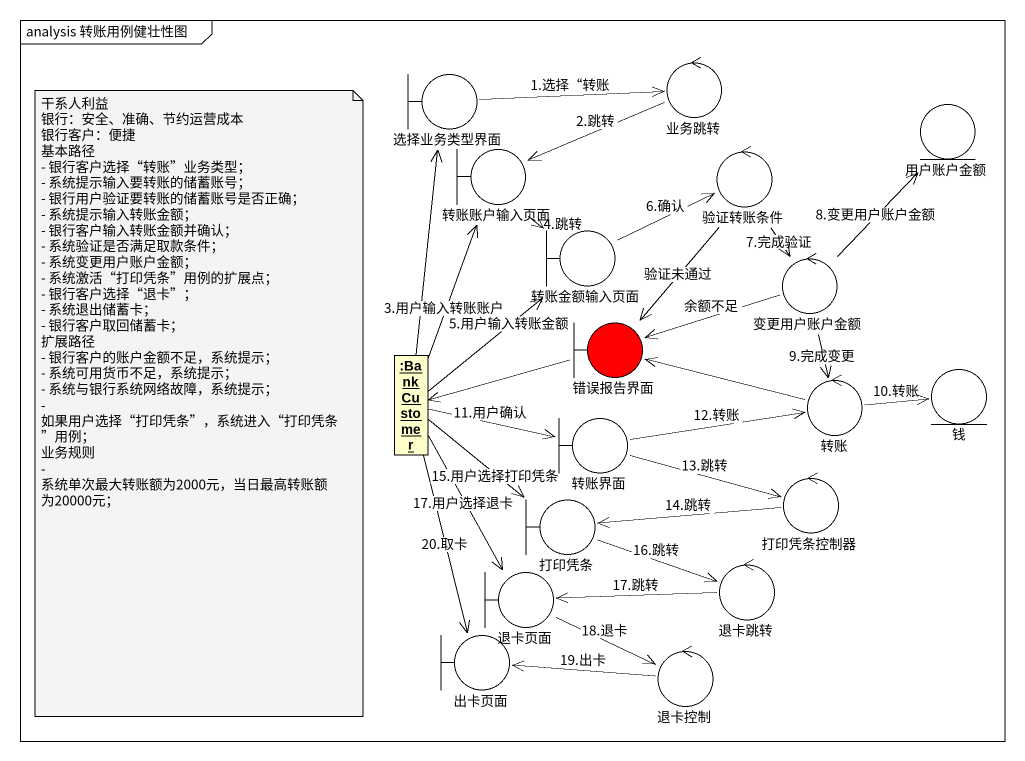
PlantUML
@startuml
mainframe analysis 转账用例健壮性图
allowmixing
hide circle
hide empty members
control 业务跳转
boundary 选择业务类型界面
entity 用户账户金额
boundary 转账账户输入页面
control 验证转账条件
boundary 转账金额输入页面
control 变更用户账户金额
boundary 错误报告界面 #FF0000
object ":BankCustomer" as BankCustomer
control 转账
entity 钱
boundary 转账界面
boundary 打印凭条
control 打印凭条控制器
boundary 退卡页面
control 退卡跳转
boundary 出卡页面
control 退卡控制
业务跳转 -left-> 转账账户输入页面 : 2.跳转
选择业务类型界面 -right-> 业务跳转 : 1.选择“转账
转账账户输入页面 --> 转账金额输入页面 : 4.跳转
验证转账条件 --> 变更用户账户金额 : 7.完成验证
验证转账条件 --> 错误报告界面 : 验证未通过
转账金额输入页面 -right-> 验证转账条件 : 6.确认
变更用户账户金额 -up-> 用户账户金额 : 8.变更用户账户金额
变更用户账户金额 -left-> 错误报告界面 : 余额不足
变更用户账户金额 --> 转账 : 9.完成变更
错误报告界面 -left-> BankCustomer
BankCustomer -up-> 选择业务类型界面
BankCustomer -up-> 转账账户输入页面 : 3.用户输入转账账户
BankCustomer -up-> 转账金额输入页面 : 5.用户输入转账金额
BankCustomer -right-> 转账界面 : 11.用户确认
BankCustomer --> 打印凭条 : 15.用户选择打印凭条
BankCustomer --> 退卡页面 : 17.用户选择退卡
BankCustomer --> 出卡页面 : 20.取卡
转账 -left-> 错误报告界面
转账 -right-> 钱 : 10.转账
转账界面 -right-> 转账 : 12.转账
转账界面 -right-> 打印凭条控制器 : 13.跳转
打印凭条 -right-> 退卡跳转 : 16.跳转
打印凭条控制器 -left-> 打印凭条 : 14.跳转
退卡页面 -right-> 退卡控制 : 18.退卡
退卡跳转 -left-> 退卡页面 : 17.跳转
退卡控制 -left-> 出卡页面 : 19.出卡
note as N1
  干系人利益
  银行：安全、准确、节约运营成本
  银行客户：便捷
  基本路径
  - 银行客户选择“转账”业务类型；
  - 系统提示输入要转账的储蓄账号；
  - 银行用户验证要转账的储蓄账号是否正确；
  - 系统提示输入转账金额；
  - 银行客户输入转账金额并确认；
  - 系统验证是否满足取款条件；
  - 系统变更用户账户金额；
  - 系统激活“打印凭条”用例的扩展点；
  - 银行客户选择“退卡”；
  - 系统退出储蓄卡；
  - 银行客户取回储蓄卡；
  扩展路径
  - 银行客户的账户金额不足，系统提示；
  - 系统可用货币不足，系统提示；
  - 系统与银行系统网络故障，系统提示；
  - 如果用户选择“打印凭条”，系统进入“打印凭条”用例；
  业务规则
  - 系统单次最大转账额为2000元，当日最高转账额为20000元；
end note
@enduml
